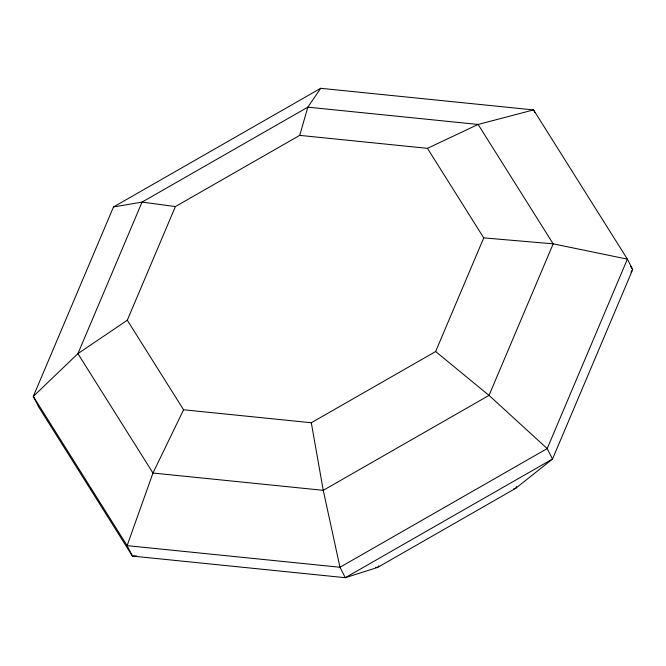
<?xml version="1.0" encoding="UTF-8"?>
<svg xmlns="http://www.w3.org/2000/svg" width="666" height="666" viewBox="0 0 666 666"><rect width="100%" height="100%" fill="white"/><g stroke="black" fill="none" stroke-linecap="round" stroke-linejoin="round"><path stroke-width="1" d="M136.563 555.96L132.442 556.085L127.114 545.645L33.3 396.412L77.914 353.646L127.289 320.229L175.399 206.568L299.725 135.373L307.834 107.159L320.696 88.303L533.558 109.915L627.38 259.149L632.7 269.588L552.514 459.032L515.692 488.345L377.547 567.457L345.304 577.697L132.442 556.085L38.62 406.851L33.3 396.412L113.486 206.968L320.696 88.303M127.289 320.229L183.583 409.773L311.297 422.744L435.631 351.54L483.741 237.879L427.447 148.335L299.725 135.373M516.5 486.438L515.692 488.345L513.677 488.819M183.583 409.773L152.972 473.035L127.114 545.645L339.985 567.257L547.194 448.584L627.38 259.149L553.18 243.839L483.741 237.879M630.935 272.161L632.7 269.588L630.494 266.084M378.812 565.859L377.547 567.457L375.491 567.249M427.447 148.335L478.121 124.45L533.558 109.915L534.89 112.529M113.486 206.968L142.058 202.098L175.399 206.568M435.631 351.54L489.027 395.388L547.194 448.584L552.514 459.032L345.304 577.697L339.985 567.257L323.26 490.326L311.297 422.744M142.058 202.098L77.914 353.646L152.972 473.035L323.26 490.326L489.027 395.388L553.18 243.839L478.121 124.45L307.834 107.159L142.058 202.098"/></g></svg>
